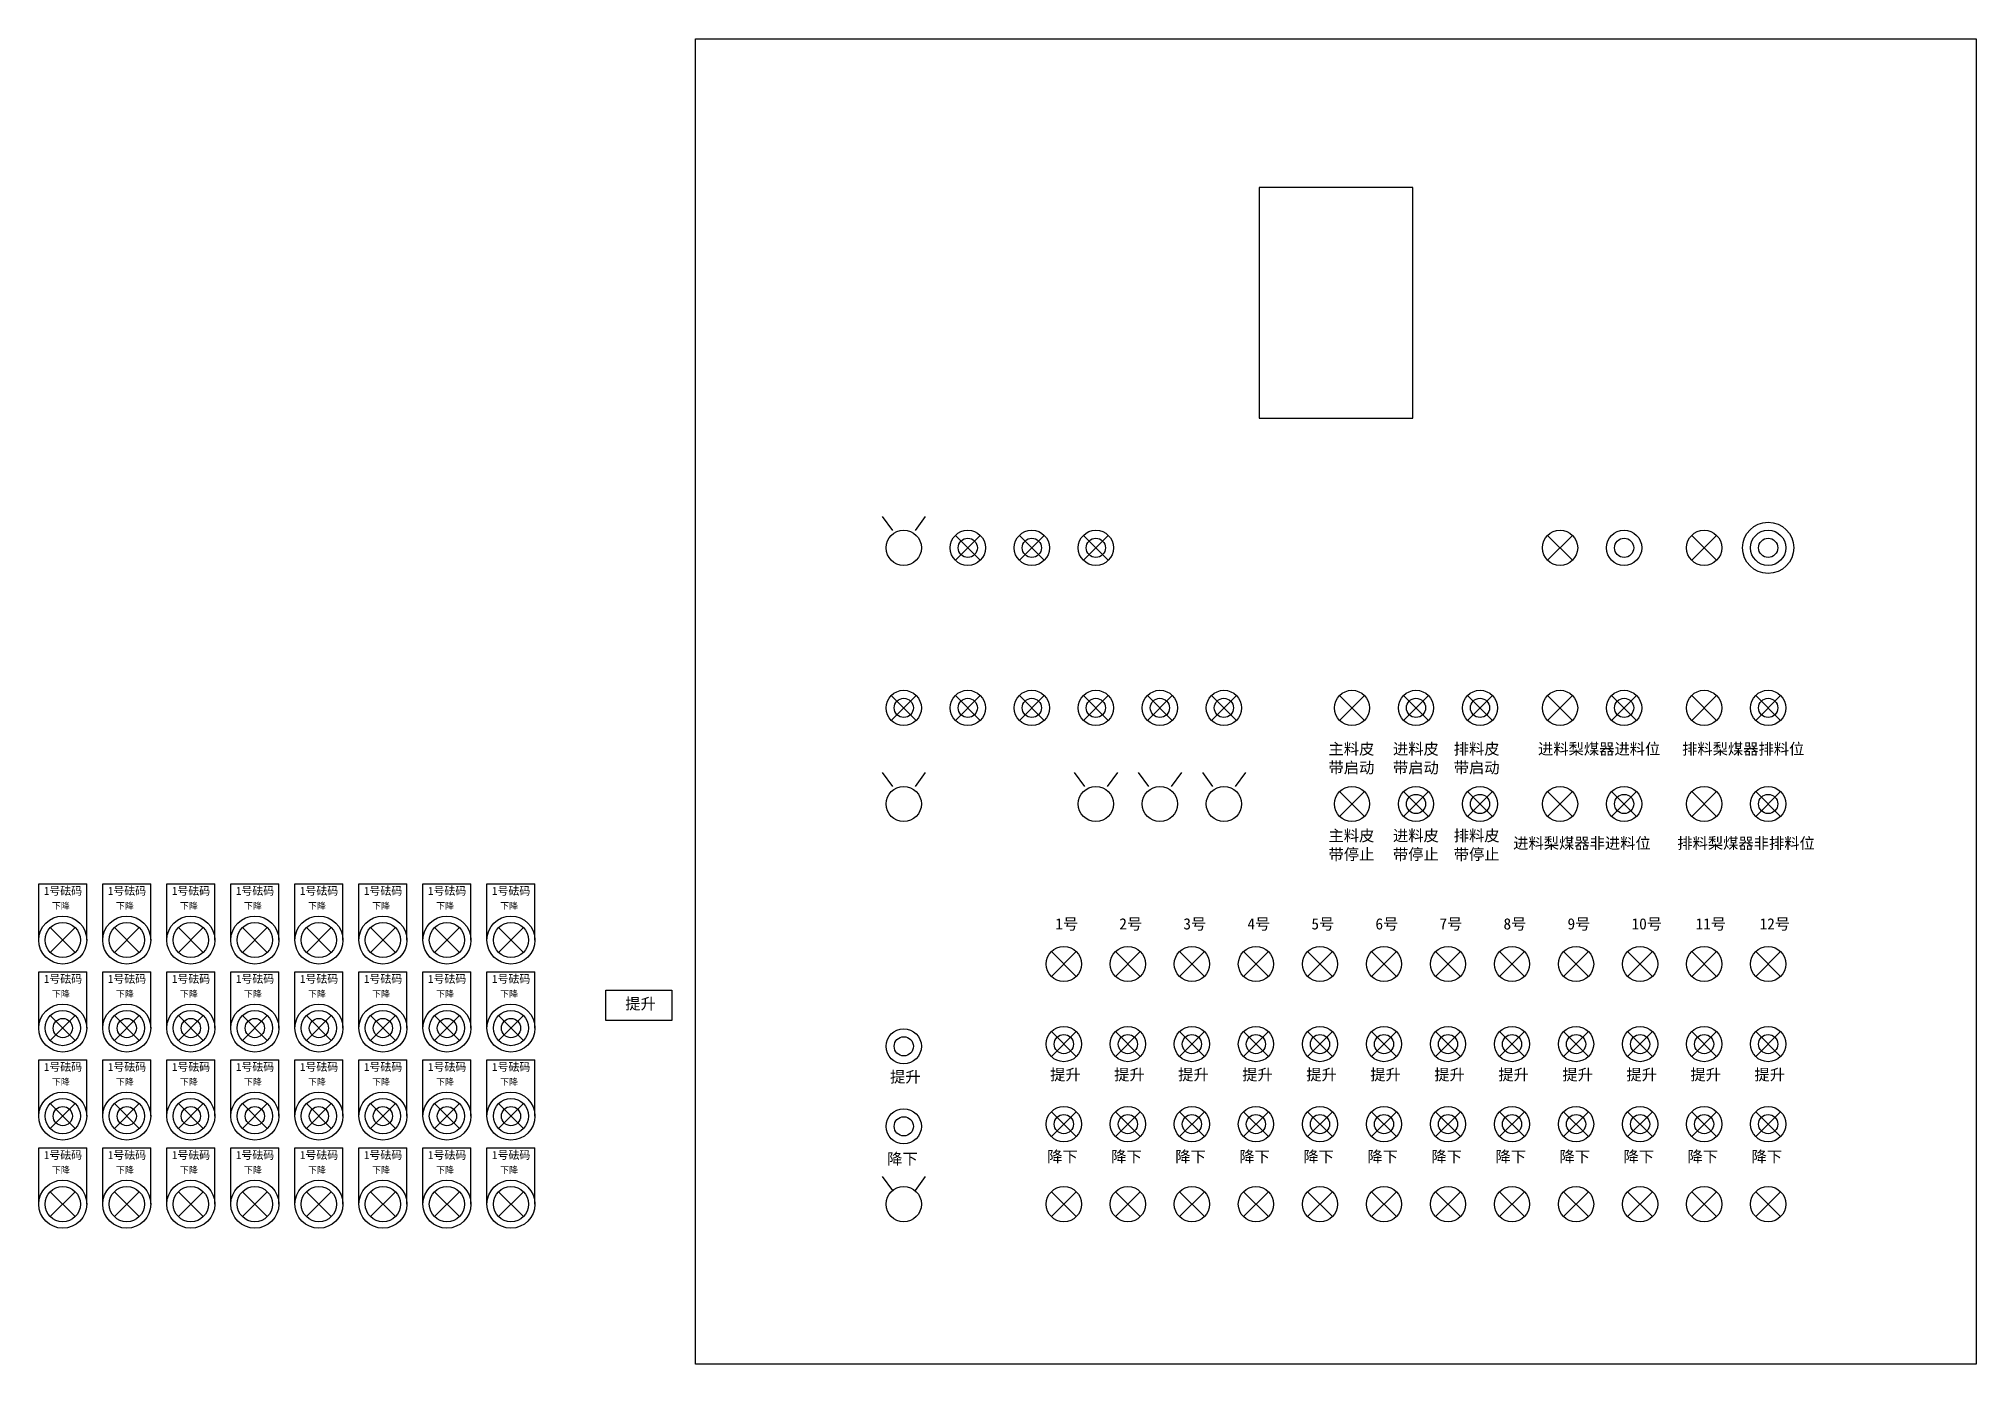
# Model space of a CAD drawing. Extents: x -1423 to 2287, y -3960 to 7.
# Drawn here: x 1077 to 2287, y -2154 to -1326 of the extents above; entities that cross this region are included whole.
import ezdxf

# ---------------------------------------------------------------- set-up
doc = ezdxf.new("R2010")
doc.units = 0
doc.header["$MEASUREMENT"] = 0
doc.layers.get('0').update_dxf_attribs({"linetype": 'CONTINUOUS'})

msp = doc.modelspace()

# ---------------------------------------------------------------- linework, layer by layer
for p, q in [((1486.9904, -1326.22214), (2286.9904, -1326.22214)), ((1486.9904, -2154.22214), (1486.9904, -1326.22214)), ((2286.9904, -1326.22214), (2286.9904, -2154.22214)), ((1838.9904, -1419.22214), (1838.9904, -1563.22214)), ((1934.9904, -1419.22214), (1838.9904, -1419.22214)), ((1934.9904, -1491.22214), (1934.9904, -1419.22214)), ((1934.9904, -1515.22214), (1934.9904, -1468.33578)), ((1934.9904, -1563.22214), (1934.9904, -1515.22214)), ((1838.9904, -1563.22214), (1934.9904, -1563.22214)), ((1603.51682, -1624.61093), (1609.86988, -1633.33831)), ((1630.46398, -1624.61093), (1624.11092, -1633.33831)), ((1664.76857, -1636.44397), (1649.21222, -1652.00032)), ((1649.21222, -1636.44397), (1664.76857, -1652.00032)), ((1704.76857, -1636.44397), (1689.21222, -1652.00032)), ((1689.21222, -1636.44397), (1704.76857, -1652.00032)), ((1729.21222, -1636.44397), (1744.76857, -1652.00032)), ((1744.76857, -1636.44397), (1729.21222, -1652.00032)), ((2034.76857, -1636.44397), (2019.21222, -1652.00032)), ((2019.21222, -1636.44397), (2034.76857, -1652.00032)), ((2109.21222, -1636.44397), (2124.76857, -1652.00032)), ((2124.76857, -1636.44397), (2109.21222, -1652.00032)), ((1609.21222, -1736.44397), (1624.76857, -1752.00032)), ((1624.76857, -1736.44397), (1609.21222, -1752.00032)), ((1664.76857, -1736.44397), (1649.21222, -1752.00032)), ((1649.21222, -1736.44397), (1664.76857, -1752.00032)), ((1704.76857, -1736.44397), (1689.21222, -1752.00032)), ((1689.21222, -1736.44397), (1704.76857, -1752.00032)), ((1744.76857, -1736.44397), (1729.21222, -1752.00032)), ((1729.21222, -1736.44397), (1744.76857, -1752.00032)), ((1769.21222, -1736.44397), (1784.76857, -1752.00032)), ((1784.76857, -1736.44397), (1769.21222, -1752.00032)), ((1809.21222, -1736.44397), (1824.76857, -1752.00032)), ((1824.76857, -1736.44397), (1809.21222, -1752.00032)), ((1904.76857, -1736.44397), (1889.21222, -1752.00032)), ((1889.21222, -1736.44397), (1904.76857, -1752.00032)), ((1929.21222, -1736.44397), (1944.76857, -1752.00032)), ((1944.76857, -1736.44397), (1929.21222, -1752.00032)), ((1984.76857, -1736.44397), (1969.21222, -1752.00032)), ((1969.21222, -1736.44397), (1984.76857, -1752.00032)), ((2019.21222, -1736.44397), (2034.76857, -1752.00032)), ((2034.76857, -1736.44397), (2019.21222, -1752.00032)), ((2074.76857, -1736.44397), (2059.21222, -1752.00032)), ((2059.21222, -1736.44397), (2074.76857, -1752.00032)), ((2109.21222, -1736.44397), (2124.76857, -1752.00032)), ((2124.76857, -1736.44397), (2109.21222, -1752.00032)), ((2164.76857, -1736.44397), (2149.21222, -1752.00032)), ((2149.21222, -1736.44397), (2164.76857, -1752.00032)), ((1603.51682, -1784.61093), (1609.86988, -1793.33831)), ((1630.46398, -1784.61093), (1624.11092, -1793.33831)), ((1723.51682, -1784.61093), (1729.86988, -1793.33831)), ((1750.46398, -1784.61093), (1744.11092, -1793.33831)), ((1763.51682, -1784.61093), (1769.86988, -1793.33831)), ((1790.46398, -1784.61093), (1784.11092, -1793.33831)), ((1803.51682, -1784.61093), (1809.86988, -1793.33831)), ((1830.46398, -1784.61093), (1824.11092, -1793.33831)), ((1889.21222, -1796.44397), (1904.76857, -1812.00032)), ((1904.76857, -1796.44397), (1889.21222, -1812.00032)), ((1944.76857, -1796.44397), (1929.21222, -1812.00032)), ((1929.21222, -1796.44397), (1944.76857, -1812.00032)), ((1969.21222, -1796.44397), (1984.76857, -1812.00032)), ((1984.76857, -1796.44397), (1969.21222, -1812.00032)), ((2034.76857, -1796.44397), (2019.21222, -1812.00032)), ((2019.21222, -1796.44397), (2034.76857, -1812.00032)), ((2059.21222, -1796.44397), (2074.76857, -1812.00032)), ((2074.76857, -1796.44397), (2059.21222, -1812.00032)), ((2124.76857, -1796.44397), (2109.21222, -1812.00032)), ((2109.21222, -1796.44397), (2124.76857, -1812.00032)), ((2149.21222, -1796.44397), (2164.76857, -1812.00032)), ((2164.76857, -1796.44397), (2149.21222, -1812.00032)), ((1076.60625, -1889.22214), (1076.60625, -1854.10008)), ((1076.60625, -1854.10008), (1106.60625, -1854.10008)), ((1106.60625, -1889.22214), (1106.60625, -1854.10008)), ((1116.60625, -1854.10008), (1146.60625, -1854.10008)), ((1116.60625, -1889.22214), (1116.60625, -1854.10008)), ((1146.60625, -1889.22214), (1146.60625, -1854.10008)), ((1156.60625, -1889.22214), (1156.60625, -1854.10008)), ((1156.60625, -1854.10008), (1186.60625, -1854.10008)), ((1186.60625, -1889.22214), (1186.60625, -1854.10008)), ((1196.60625, -1889.22214), (1196.60625, -1854.10008)), ((1196.60625, -1854.10008), (1226.60625, -1854.10008)), ((1226.60625, -1889.22214), (1226.60625, -1854.10008)), ((1236.60625, -1854.10008), (1266.60625, -1854.10008)), ((1236.60625, -1889.22214), (1236.60625, -1854.10008)), ((1266.60625, -1889.22214), (1266.60625, -1854.10008)), ((1276.60625, -1889.22214), (1276.60625, -1854.10008)), ((1276.60625, -1854.10008), (1306.60625, -1854.10008)), ((1306.60625, -1889.22214), (1306.60625, -1854.10008)), ((1316.60625, -1889.22214), (1316.60625, -1854.10008)), ((1316.60625, -1854.10008), (1346.60625, -1854.10008)), ((1346.60625, -1889.22214), (1346.60625, -1854.10008)), ((1356.60625, -1854.10008), (1386.60625, -1854.10008)), ((1356.60625, -1889.22214), (1356.60625, -1854.10008)), ((1386.60625, -1889.22214), (1386.60625, -1854.10008)), ((1083.82808, -1881.44397), (1099.38443, -1897.00032)), ((1099.38443, -1881.44397), (1083.82808, -1897.00032)), ((1139.38443, -1881.44397), (1123.82808, -1897.00032)), ((1123.82808, -1881.44397), (1139.38443, -1897.00032)), ((1179.38443, -1881.44397), (1163.82808, -1897.00032)), ((1163.82808, -1881.44397), (1179.38443, -1897.00032)), ((1203.82808, -1881.44397), (1219.38443, -1897.00032)), ((1219.38443, -1881.44397), (1203.82808, -1897.00032)), ((1243.82808, -1881.44397), (1259.38443, -1897.00032)), ((1259.38443, -1881.44397), (1243.82808, -1897.00032)), ((1283.82808, -1881.44397), (1299.38443, -1897.00032)), ((1299.38443, -1881.44397), (1283.82808, -1897.00032)), ((1323.82808, -1881.44397), (1339.38443, -1897.00032)), ((1339.38443, -1881.44397), (1323.82808, -1897.00032)), ((1379.38443, -1881.44397), (1363.82808, -1897.00032)), ((1363.82808, -1881.44397), (1379.38443, -1897.00032)), ((1724.76857, -1896.44397), (1709.21222, -1912.00032)), ((1709.21222, -1896.44397), (1724.76857, -1912.00032)), ((1749.21222, -1896.44397), (1764.76857, -1912.00032)), ((1764.76857, -1896.44397), (1749.21222, -1912.00032)), ((1789.21222, -1896.44397), (1804.76857, -1912.00032)), ((1804.76857, -1896.44397), (1789.21222, -1912.00032)), ((1844.76857, -1896.44397), (1829.21222, -1912.00032)), ((1829.21222, -1896.44397), (1844.76857, -1912.00032)), ((1884.76857, -1896.44397), (1869.21222, -1912.00032)), ((1869.21222, -1896.44397), (1884.76857, -1912.00032)), ((1909.21222, -1896.44397), (1924.76857, -1912.00032)), ((1924.76857, -1896.44397), (1909.21222, -1912.00032)), ((1964.76857, -1896.44397), (1949.21222, -1912.00032)), ((1949.21222, -1896.44397), (1964.76857, -1912.00032)), ((2004.76857, -1896.44397), (1989.21222, -1912.00032)), ((1989.21222, -1896.44397), (2004.76857, -1912.00032)), ((2029.21222, -1896.44397), (2044.76857, -1912.00032)), ((2044.76857, -1896.44397), (2029.21222, -1912.00032)), ((2069.21222, -1896.44397), (2084.76857, -1912.00032)), ((2084.76857, -1896.44397), (2069.21222, -1912.00032)), ((2124.76857, -1896.44397), (2109.21222, -1912.00032)), ((2109.21222, -1896.44397), (2124.76857, -1912.00032)), ((2164.76857, -1896.44397), (2149.21222, -1912.00032)), ((2149.21222, -1896.44397), (2164.76857, -1912.00032)), ((1076.60625, -1909.10008), (1106.60625, -1909.10008)), ((1076.60625, -1944.22214), (1076.60625, -1909.10008)), ((1106.60625, -1944.22214), (1106.60625, -1909.10008)), ((1116.60625, -1909.10008), (1146.60625, -1909.10008)), ((1116.60625, -1944.22214), (1116.60625, -1909.10008)), ((1146.60625, -1944.22214), (1146.60625, -1909.10008)), ((1156.60625, -1909.10008), (1186.60625, -1909.10008)), ((1156.60625, -1944.22214), (1156.60625, -1909.10008)), ((1186.60625, -1944.22214), (1186.60625, -1909.10008)), ((1196.60625, -1944.22214), (1196.60625, -1909.10008)), ((1196.60625, -1909.10008), (1226.60625, -1909.10008)), ((1226.60625, -1944.22214), (1226.60625, -1909.10008)), ((1236.60625, -1909.10008), (1266.60625, -1909.10008)), ((1236.60625, -1944.22214), (1236.60625, -1909.10008)), ((1266.60625, -1944.22214), (1266.60625, -1909.10008)), ((1276.60625, -1909.10008), (1306.60625, -1909.10008)), ((1276.60625, -1944.22214), (1276.60625, -1909.10008)), ((1306.60625, -1944.22214), (1306.60625, -1909.10008)), ((1316.60625, -1909.10008), (1346.60625, -1909.10008)), ((1316.60625, -1944.22214), (1316.60625, -1909.10008)), ((1346.60625, -1944.22214), (1346.60625, -1909.10008)), ((1356.60625, -1909.10008), (1386.60625, -1909.10008)), ((1356.60625, -1944.22214), (1356.60625, -1909.10008)), ((1386.60625, -1944.22214), (1386.60625, -1909.10008)), ((1099.38443, -1936.44397), (1083.82808, -1952.00032)), ((1083.82808, -1936.44397), (1099.38443, -1952.00032)), ((1123.82808, -1936.44397), (1139.38443, -1952.00032)), ((1139.38443, -1936.44397), (1123.82808, -1952.00032)), ((1163.82808, -1936.44397), (1179.38443, -1952.00032)), ((1179.38443, -1936.44397), (1163.82808, -1952.00032)), ((1219.38443, -1936.44397), (1203.82808, -1952.00032)), ((1203.82808, -1936.44397), (1219.38443, -1952.00032)), ((1243.82808, -1936.44397), (1259.38443, -1952.00032)), ((1259.38443, -1936.44397), (1243.82808, -1952.00032)), ((1299.38443, -1936.44397), (1283.82808, -1952.00032)), ((1283.82808, -1936.44397), (1299.38443, -1952.00032)), ((1339.38443, -1936.44397), (1323.82808, -1952.00032)), ((1323.82808, -1936.44397), (1339.38443, -1952.00032)), ((1363.82808, -1936.44397), (1379.38443, -1952.00032)), ((1379.38443, -1936.44397), (1363.82808, -1952.00032)), ((1724.76857, -1946.44397), (1709.21222, -1962.00032)), ((1709.21222, -1946.44397), (1724.76857, -1962.00032)), ((1749.21222, -1946.44397), (1764.76857, -1962.00032)), ((1764.76857, -1946.44397), (1749.21222, -1962.00032)), ((1789.21222, -1946.44397), (1804.76857, -1962.00032)), ((1804.76857, -1946.44397), (1789.21222, -1962.00032)), ((1844.76857, -1946.44397), (1829.21222, -1962.00032)), ((1829.21222, -1946.44397), (1844.76857, -1962.00032)), ((1884.76857, -1946.44397), (1869.21222, -1962.00032)), ((1869.21222, -1946.44397), (1884.76857, -1962.00032)), ((1909.21222, -1946.44397), (1924.76857, -1962.00032)), ((1924.76857, -1946.44397), (1909.21222, -1962.00032)), ((1964.76857, -1946.44397), (1949.21222, -1962.00032)), ((1949.21222, -1946.44397), (1964.76857, -1962.00032)), ((2004.76857, -1946.44397), (1989.21222, -1962.00032)), ((1989.21222, -1946.44397), (2004.76857, -1962.00032)), ((2029.21222, -1946.44397), (2044.76857, -1962.00032)), ((2044.76857, -1946.44397), (2029.21222, -1962.00032)), ((2084.76857, -1946.44397), (2069.21222, -1962.00032)), ((2069.21222, -1946.44397), (2084.76857, -1962.00032)), ((2109.21222, -1946.44397), (2124.76857, -1962.00032)), ((2124.76857, -1946.44397), (2109.21222, -1962.00032)), ((2164.76857, -1946.44397), (2149.21222, -1962.00032)), ((2149.21222, -1946.44397), (2164.76857, -1962.00032)), ((1076.60625, -1964.10008), (1106.60625, -1964.10008)), ((1076.60625, -1999.22214), (1076.60625, -1964.10008)), ((1106.60625, -1999.22214), (1106.60625, -1964.10008)), ((1116.60625, -1964.10008), (1146.60625, -1964.10008)), ((1116.60625, -1999.22214), (1116.60625, -1964.10008)), ((1146.60625, -1999.22214), (1146.60625, -1964.10008)), ((1156.60625, -1964.10008), (1186.60625, -1964.10008)), ((1156.60625, -1999.22214), (1156.60625, -1964.10008)), ((1186.60625, -1999.22214), (1186.60625, -1964.10008)), ((1196.60625, -1964.10008), (1226.60625, -1964.10008)), ((1196.60625, -1999.22214), (1196.60625, -1964.10008)), ((1226.60625, -1999.22214), (1226.60625, -1964.10008)), ((1236.60625, -1999.22214), (1236.60625, -1964.10008)), ((1236.60625, -1964.10008), (1266.60625, -1964.10008)), ((1266.60625, -1999.22214), (1266.60625, -1964.10008)), ((1276.60625, -1964.10008), (1306.60625, -1964.10008)), ((1276.60625, -1999.22214), (1276.60625, -1964.10008)), ((1306.60625, -1999.22214), (1306.60625, -1964.10008)), ((1316.60625, -1964.10008), (1346.60625, -1964.10008)), ((1316.60625, -1999.22214), (1316.60625, -1964.10008)), ((1346.60625, -1999.22214), (1346.60625, -1964.10008)), ((1356.60625, -1964.10008), (1386.60625, -1964.10008)), ((1356.60625, -1999.22214), (1356.60625, -1964.10008)), ((1386.60625, -1999.22214), (1386.60625, -1964.10008)), ((1099.38443, -1991.44397), (1083.82808, -2007.00032)), ((1083.82808, -1991.44397), (1099.38443, -2007.00032)), ((1123.82808, -1991.44397), (1139.38443, -2007.00032)), ((1139.38443, -1991.44397), (1123.82808, -2007.00032)), ((1163.82808, -1991.44397), (1179.38443, -2007.00032)), ((1179.38443, -1991.44397), (1163.82808, -2007.00032)), ((1219.38443, -1991.44397), (1203.82808, -2007.00032)), ((1203.82808, -1991.44397), (1219.38443, -2007.00032)), ((1259.38443, -1991.44397), (1243.82808, -2007.00032)), ((1243.82808, -1991.44397), (1259.38443, -2007.00032)), ((1299.38443, -1991.44397), (1283.82808, -2007.00032)), ((1283.82808, -1991.44397), (1299.38443, -2007.00032)), ((1339.38443, -1991.44397), (1323.82808, -2007.00032)), ((1323.82808, -1991.44397), (1339.38443, -2007.00032)), ((1363.82808, -1991.44397), (1379.38443, -2007.00032)), ((1379.38443, -1991.44397), (1363.82808, -2007.00032)), ((1709.21222, -1996.44397), (1724.76857, -2012.00032)), ((1724.76857, -1996.44397), (1709.21222, -2012.00032)), ((1764.76857, -1996.44397), (1749.21222, -2012.00032)), ((1749.21222, -1996.44397), (1764.76857, -2012.00032)), ((1804.76857, -1996.44397), (1789.21222, -2012.00032)), ((1789.21222, -1996.44397), (1804.76857, -2012.00032)), ((1829.21222, -1996.44397), (1844.76857, -2012.00032)), ((1844.76857, -1996.44397), (1829.21222, -2012.00032)), ((1869.21222, -1996.44397), (1884.76857, -2012.00032)), ((1884.76857, -1996.44397), (1869.21222, -2012.00032)), ((1924.76857, -1996.44397), (1909.21222, -2012.00032)), ((1909.21222, -1996.44397), (1924.76857, -2012.00032)), ((1949.21222, -1996.44397), (1964.76857, -2012.00032)), ((1964.76857, -1996.44397), (1949.21222, -2012.00032)), ((1989.21222, -1996.44397), (2004.76857, -2012.00032)), ((2004.76857, -1996.44397), (1989.21222, -2012.00032)), ((2044.76857, -1996.44397), (2029.21222, -2012.00032)), ((2029.21222, -1996.44397), (2044.76857, -2012.00032)), ((2069.21222, -1996.44397), (2084.76857, -2012.00032)), ((2084.76857, -1996.44397), (2069.21222, -2012.00032)), ((2124.76857, -1996.44397), (2109.21222, -2012.00032)), ((2109.21222, -1996.44397), (2124.76857, -2012.00032)), ((2149.21222, -1996.44397), (2164.76857, -2012.00032)), ((2164.76857, -1996.44397), (2149.21222, -2012.00032)), ((1076.60625, -2054.22214), (1076.60625, -2019.10008)), ((1076.60625, -2019.10008), (1106.60625, -2019.10008)), ((1106.60625, -2054.22214), (1106.60625, -2019.10008)), ((1116.60625, -2019.10008), (1146.60625, -2019.10008)), ((1116.60625, -2054.22214), (1116.60625, -2019.10008)), ((1146.60625, -2054.22214), (1146.60625, -2019.10008)), ((1156.60625, -2054.22214), (1156.60625, -2019.10008)), ((1156.60625, -2019.10008), (1186.60625, -2019.10008)), ((1186.60625, -2054.22214), (1186.60625, -2019.10008)), ((1196.60625, -2054.22214), (1196.60625, -2019.10008)), ((1196.60625, -2019.10008), (1226.60625, -2019.10008)), ((1226.60625, -2054.22214), (1226.60625, -2019.10008)), ((1236.60625, -2019.10008), (1266.60625, -2019.10008)), ((1236.60625, -2054.22214), (1236.60625, -2019.10008)), ((1266.60625, -2054.22214), (1266.60625, -2019.10008)), ((1276.60625, -2054.22214), (1276.60625, -2019.10008)), ((1276.60625, -2019.10008), (1306.60625, -2019.10008)), ((1306.60625, -2054.22214), (1306.60625, -2019.10008)), ((1316.60625, -2054.22214), (1316.60625, -2019.10008)), ((1316.60625, -2019.10008), (1346.60625, -2019.10008)), ((1346.60625, -2054.22214), (1346.60625, -2019.10008)), ((1356.60625, -2019.10008), (1386.60625, -2019.10008)), ((1356.60625, -2054.22214), (1356.60625, -2019.10008)), ((1386.60625, -2054.22214), (1386.60625, -2019.10008)), ((1603.51682, -2036.90506), (1609.86988, -2045.63243)), ((1630.46398, -2036.90506), (1624.11092, -2045.63243)), ((1099.38443, -2046.44397), (1083.82808, -2062.00032)), ((1083.82808, -2046.44397), (1099.38443, -2062.00032)), ((1123.82808, -2046.44397), (1139.38443, -2062.00032)), ((1139.38443, -2046.44397), (1123.82808, -2062.00032)), ((1163.82808, -2046.44397), (1179.38443, -2062.00032)), ((1179.38443, -2046.44397), (1163.82808, -2062.00032)), ((1219.38443, -2046.44397), (1203.82808, -2062.00032)), ((1203.82808, -2046.44397), (1219.38443, -2062.00032)), ((1243.82808, -2046.44397), (1259.38443, -2062.00032)), ((1259.38443, -2046.44397), (1243.82808, -2062.00032)), ((1299.38443, -2046.44397), (1283.82808, -2062.00032)), ((1283.82808, -2046.44397), (1299.38443, -2062.00032)), ((1339.38443, -2046.44397), (1323.82808, -2062.00032)), ((1323.82808, -2046.44397), (1339.38443, -2062.00032)), ((1363.82808, -2046.44397), (1379.38443, -2062.00032)), ((1379.38443, -2046.44397), (1363.82808, -2062.00032)), ((1724.76857, -2046.44397), (1709.21222, -2062.00032)), ((1709.21222, -2046.44397), (1724.76857, -2062.00032)), ((1749.21222, -2046.44397), (1764.76857, -2062.00032)), ((1764.76857, -2046.44397), (1749.21222, -2062.00032)), ((1789.21222, -2046.44397), (1804.76857, -2062.00032)), ((1804.76857, -2046.44397), (1789.21222, -2062.00032)), ((1844.76857, -2046.44397), (1829.21222, -2062.00032)), ((1829.21222, -2046.44397), (1844.76857, -2062.00032)), ((1884.76857, -2046.44397), (1869.21222, -2062.00032)), ((1869.21222, -2046.44397), (1884.76857, -2062.00032)), ((1909.21222, -2046.44397), (1924.76857, -2062.00032)), ((1924.76857, -2046.44397), (1909.21222, -2062.00032)), ((1964.76857, -2046.44397), (1949.21222, -2062.00032)), ((1949.21222, -2046.44397), (1964.76857, -2062.00032)), ((2004.76857, -2046.44397), (1989.21222, -2062.00032)), ((1989.21222, -2046.44397), (2004.76857, -2062.00032)), ((2029.21222, -2046.44397), (2044.76857, -2062.00032)), ((2044.76857, -2046.44397), (2029.21222, -2062.00032)), ((2084.76857, -2046.44397), (2069.21222, -2062.00032)), ((2069.21222, -2046.44397), (2084.76857, -2062.00032)), ((2109.21222, -2046.44397), (2124.76857, -2062.00032)), ((2124.76857, -2046.44397), (2109.21222, -2062.00032)), ((2164.76857, -2046.44397), (2149.21222, -2062.00032)), ((2149.21222, -2046.44397), (2164.76857, -2062.00032)), ((2286.9904, -2154.22214), (1486.9904, -2154.22214))]:
    msp.add_line(p, q)
msp.add_lwpolyline([(1430.80933, -1920.44499), (1472.08172, -1920.44499), (1472.08172, -1939.47648), (1430.80933, -1939.47648)], close=True)
for centre, radius in [((1616.9904, -1644.22214), 11), ((1656.9904, -1644.22214), 11), ((1696.9904, -1644.22214), 11), ((1736.9904, -1644.22214), 11), ((2026.9904, -1644.22214), 11), ((2066.9904, -1644.22214), 11), ((2116.9904, -1644.22214), 11), ((2156.9904, -1644.22214), 16), ((2156.9904, -1644.22214), 11), ((1656.9904, -1644.22214), 6), ((1696.9904, -1644.22214), 6), ((1736.9904, -1644.22214), 6), ((2066.9904, -1644.22214), 6), ((2156.9904, -1644.22214), 6), ((1616.9904, -1744.22214), 11), ((1616.9904, -1744.22214), 6), ((1656.9904, -1744.22214), 11), ((1656.9904, -1744.22214), 6), ((1696.9904, -1744.22214), 11), ((1696.9904, -1744.22214), 6), ((1736.9904, -1744.22214), 11), ((1736.9904, -1744.22214), 6), ((1776.9904, -1744.22214), 11), ((1776.9904, -1744.22214), 6), ((1816.9904, -1744.22214), 11), ((1816.9904, -1744.22214), 6), ((1896.9904, -1744.22214), 11), ((1936.9904, -1744.22214), 11), ((1936.9904, -1744.22214), 6), ((1976.9904, -1744.22214), 11), ((1976.9904, -1744.22214), 6), ((2026.9904, -1744.22214), 11), ((2066.9904, -1744.22214), 11), ((2066.9904, -1744.22214), 6), ((2116.9904, -1744.22214), 11), ((2156.9904, -1744.22214), 11), ((2156.9904, -1744.22214), 6), ((1616.9904, -1804.22214), 11), ((1736.9904, -1804.22214), 11), ((1776.9904, -1804.22214), 11), ((1816.9904, -1804.22214), 11), ((1896.9904, -1804.22214), 11), ((1936.9904, -1804.22214), 11), ((1936.9904, -1804.22214), 6), ((1976.9904, -1804.22214), 11), ((1976.9904, -1804.22214), 6), ((2026.9904, -1804.22214), 11), ((2066.9904, -1804.22214), 11), ((2066.9904, -1804.22214), 6), ((2116.9904, -1804.22214), 11), ((2156.9904, -1804.22214), 11), ((2156.9904, -1804.22214), 6), ((1091.60625, -1889.22214), 15), ((1131.60625, -1889.22214), 15), ((1171.60625, -1889.22214), 15), ((1211.60625, -1889.22214), 15), ((1251.60625, -1889.22214), 15), ((1291.60625, -1889.22214), 15), ((1331.60625, -1889.22214), 15), ((1371.60625, -1889.22214), 15), ((1091.60625, -1889.22214), 11), ((1131.60625, -1889.22214), 11), ((1171.60625, -1889.22214), 11), ((1211.60625, -1889.22214), 11), ((1251.60625, -1889.22214), 11), ((1291.60625, -1889.22214), 11), ((1331.60625, -1889.22214), 11), ((1371.60625, -1889.22214), 11), ((1716.9904, -1904.22214), 11), ((1756.9904, -1904.22214), 11), ((1796.9904, -1904.22214), 11), ((1836.9904, -1904.22214), 11), ((1876.9904, -1904.22214), 11), ((1916.9904, -1904.22214), 11), ((1956.9904, -1904.22214), 11), ((1996.9904, -1904.22214), 11), ((2036.9904, -1904.22214), 11), ((2076.9904, -1904.22214), 11), ((2116.9904, -1904.22214), 11), ((2156.9904, -1904.22214), 11), ((1091.60625, -1944.22214), 15), ((1091.60625, -1944.22214), 11), ((1131.60625, -1944.22214), 15), ((1131.60625, -1944.22214), 11), ((1171.60625, -1944.22214), 15), ((1171.60625, -1944.22214), 11), ((1211.60625, -1944.22214), 15), ((1211.60625, -1944.22214), 11), ((1251.60625, -1944.22214), 15), ((1251.60625, -1944.22214), 11), ((1291.60625, -1944.22214), 15), ((1291.60625, -1944.22214), 11), ((1331.60625, -1944.22214), 15), ((1331.60625, -1944.22214), 11), ((1371.60625, -1944.22214), 15), ((1371.60625, -1944.22214), 11), ((1091.60625, -1944.22214), 6), ((1131.60625, -1944.22214), 6), ((1171.60625, -1944.22214), 6), ((1211.60625, -1944.22214), 6), ((1251.60625, -1944.22214), 6), ((1291.60625, -1944.22214), 6), ((1331.60625, -1944.22214), 6), ((1371.60625, -1944.22214), 6), ((1616.9904, -1955.61901), 11), ((1716.9904, -1954.22214), 11), ((1716.9904, -1954.22214), 6), ((1756.9904, -1954.22214), 11), ((1756.9904, -1954.22214), 6), ((1796.9904, -1954.22214), 11), ((1796.9904, -1954.22214), 6), ((1836.9904, -1954.22214), 11), ((1836.9904, -1954.22214), 6), ((1876.9904, -1954.22214), 11), ((1876.9904, -1954.22214), 6), ((1916.9904, -1954.22214), 11), ((1916.9904, -1954.22214), 6), ((1956.9904, -1954.22214), 11), ((1956.9904, -1954.22214), 6), ((1996.9904, -1954.22214), 11), ((1996.9904, -1954.22214), 6), ((2036.9904, -1954.22214), 11), ((2036.9904, -1954.22214), 6), ((2076.9904, -1954.22214), 11), ((2076.9904, -1954.22214), 6), ((2116.9904, -1954.22214), 11), ((2116.9904, -1954.22214), 6), ((2156.9904, -1954.22214), 11), ((2156.9904, -1954.22214), 6), ((1616.9904, -1955.61901), 6), ((1091.60625, -1999.22214), 15), ((1131.60625, -1999.22214), 15), ((1171.60625, -1999.22214), 15), ((1211.60625, -1999.22214), 15), ((1251.60625, -1999.22214), 15), ((1291.60625, -1999.22214), 15), ((1331.60625, -1999.22214), 15), ((1371.60625, -1999.22214), 15), ((1091.60625, -1999.22214), 11), ((1091.60625, -1999.22214), 6), ((1131.60625, -1999.22214), 11), ((1131.60625, -1999.22214), 6), ((1171.60625, -1999.22214), 11), ((1171.60625, -1999.22214), 6), ((1211.60625, -1999.22214), 11), ((1211.60625, -1999.22214), 6), ((1251.60625, -1999.22214), 11), ((1251.60625, -1999.22214), 6), ((1291.60625, -1999.22214), 11), ((1291.60625, -1999.22214), 6), ((1331.60625, -1999.22214), 11), ((1331.60625, -1999.22214), 6), ((1371.60625, -1999.22214), 11), ((1371.60625, -1999.22214), 6), ((1616.9904, -2005.61901), 11), ((1716.9904, -2004.22214), 11), ((1756.9904, -2004.22214), 11), ((1796.9904, -2004.22214), 11), ((1836.9904, -2004.22214), 11), ((1876.9904, -2004.22214), 11), ((1916.9904, -2004.22214), 11), ((1956.9904, -2004.22214), 11), ((1996.9904, -2004.22214), 11), ((2036.9904, -2004.22214), 11), ((2076.9904, -2004.22214), 11), ((2116.9904, -2004.22214), 11), ((2156.9904, -2004.22214), 11), ((1616.9904, -2005.61901), 6), ((1716.9904, -2004.22214), 6), ((1756.9904, -2004.22214), 6), ((1796.9904, -2004.22214), 6), ((1836.9904, -2004.22214), 6), ((1876.9904, -2004.22214), 6), ((1916.9904, -2004.22214), 6), ((1956.9904, -2004.22214), 6), ((1996.9904, -2004.22214), 6), ((2036.9904, -2004.22214), 6), ((2076.9904, -2004.22214), 6), ((2116.9904, -2004.22214), 6), ((2156.9904, -2004.22214), 6), ((1091.60625, -2054.22214), 15), ((1091.60625, -2054.22214), 11), ((1131.60625, -2054.22214), 15), ((1131.60625, -2054.22214), 11), ((1171.60625, -2054.22214), 15), ((1171.60625, -2054.22214), 11), ((1211.60625, -2054.22214), 15), ((1211.60625, -2054.22214), 11), ((1251.60625, -2054.22214), 15), ((1251.60625, -2054.22214), 11), ((1291.60625, -2054.22214), 15), ((1291.60625, -2054.22214), 11), ((1331.60625, -2054.22214), 15), ((1331.60625, -2054.22214), 11), ((1371.60625, -2054.22214), 15), ((1371.60625, -2054.22214), 11), ((1616.9904, -2054.22214), 11), ((1716.9904, -2054.22214), 11), ((1756.9904, -2054.22214), 11), ((1796.9904, -2054.22214), 11), ((1836.9904, -2054.22214), 11), ((1876.9904, -2054.22214), 11), ((1916.9904, -2054.22214), 11), ((1956.9904, -2054.22214), 11), ((1996.9904, -2054.22214), 11), ((2036.9904, -2054.22214), 11), ((2076.9904, -2054.22214), 11), ((2116.9904, -2054.22214), 11), ((2156.9904, -2054.22214), 11)]:
    msp.add_circle(centre, radius)

# ---------------------------------------------------------------- texts
at = {"attachment_point": 1}
for s, insert, char_height, width in [('\\f宋体|b0|i0|c134|p2;主料皮带启动', (1882.33523, -1766.37356), 7, 34.8485), ('\\f宋体|b0|i0|c134|p2;进料皮带启动', (1922.60726, -1766.37356), 7, 34.8485), ('\\f宋体|b0|i0|c134|p2;排料皮带启动', (1960.5559, -1766.37356), 7, 34.8484653), ('\\f宋体|b0|i0|c134|p2;进料梨煤器进料位', (2013.21933, -1766.37356), 7, 79.3649), ('\\f宋体|b0|i0|c134|p2;排料梨煤器排料位', (2103.21933, -1766.37356), 7, 79.3649), ('\\f宋体|b0|i0|c134|p2;主料皮带停止', (1882.33523, -1820.5367), 7, 34.8485), ('\\f宋体|b0|i0|c134|p2;进料皮带停止', (1922.60726, -1820.5367), 7, 34.8485), ('\\f宋体|b0|i0|c134|p2;排料皮带停止', (1960.5559, -1820.5367), 7, 34.8485), ('\\f宋体|b0|i0|c134|p2;进料梨煤器非进料位', (1997.72776, -1825.24838), 7, 91.8601126), ('\\f宋体|b0|i0|c134|p2;排料梨煤器非排料位', (2100.22298, -1825.24838), 7, 95.7671037), ('\\f宋体|b0|i0|c134|p2;1号砝码', (1079.80544, -1856.01467), 5, 44.8141), ('\\f宋体|b0|i0|c134|p2;1号砝码', (1119.80544, -1856.01467), 5, 44.8141), ('\\f宋体|b0|i0|c134|p2;1号砝码', (1159.80544, -1856.01467), 5, 44.8141), ('\\f宋体|b0|i0|c134|p2;1号砝码', (1199.80544, -1856.01467), 5, 44.8141), ('\\f宋体|b0|i0|c134|p2;1号砝码', (1239.80544, -1856.01467), 5, 44.8141), ('\\f宋体|b0|i0|c134|p2;1号砝码', (1279.80544, -1856.01467), 5, 44.8141), ('\\f宋体|b0|i0|c134|p2;1号砝码', (1319.80544, -1856.01467), 5, 44.8141), ('\\f宋体|b0|i0|c134|p2;1号砝码', (1359.80544, -1856.01467), 5, 44.8141), ('\\f宋体|b0|i0|c134|p2;下降', (1084.81976, -1865.86003), 4, 44.8141), ('\\f宋体|b0|i0|c134|p2;下降', (1124.81976, -1865.86003), 4, 44.8141), ('\\f宋体|b0|i0|c134|p2;下降', (1164.81976, -1865.86003), 4, 44.8141), ('\\f宋体|b0|i0|c134|p2;下降', (1204.81976, -1865.86003), 4, 44.8141), ('\\f宋体|b0|i0|c134|p2;下降', (1244.81976, -1865.86003), 4, 44.8141), ('\\f宋体|b0|i0|c134|p2;下降', (1284.81976, -1865.86003), 4, 44.8141), ('\\f宋体|b0|i0|c134|p2;下降', (1324.81976, -1865.86003), 4, 44.8141), ('\\f宋体|b0|i0|c134|p2;下降', (1364.81976, -1865.86003), 4, 44.8141), ('\\f宋体|b0|i0|c134|p2;1号', (1711.65537, -1875.62235), 7, 23.3279), ('\\f宋体|b0|i0|c134|p2;2号', (1751.65537, -1875.62235), 7, 23.3279), ('\\f宋体|b0|i0|c134|p2;3号', (1791.65537, -1875.62235), 7, 23.3279), ('\\f宋体|b0|i0|c134|p2;4号', (1831.65537, -1875.62235), 7, 23.3279), ('\\f宋体|b0|i0|c134|p2;5号', (1871.65537, -1875.62235), 7, 23.3279), ('\\f宋体|b0|i0|c134|p2;6号', (1911.65537, -1875.62235), 7, 23.3279), ('\\f宋体|b0|i0|c134|p2;7号', (1951.65537, -1875.62235), 7, 23.3279), ('\\f宋体|b0|i0|c134|p2;8号', (1991.65537, -1875.62235), 7, 23.3279), ('\\f宋体|b0|i0|c134|p2;9号', (2031.65537, -1875.62235), 7, 23.3279), ('\\f宋体|b0|i0|c134|p2;10号', (2071.65537, -1875.62235), 7, 23.3279), ('\\f宋体|b0|i0|c134|p2;11号', (2111.65537, -1875.62235), 7, 23.3279), ('\\f宋体|b0|i0|c134|p2;12号', (2151.65537, -1875.62235), 7, 23.3279), ('\\f宋体|b0|i0|c134|p2;1号砝码', (1079.80544, -1911.01467), 5, 44.8141), ('\\f宋体|b0|i0|c134|p2;1号砝码', (1119.80544, -1911.01467), 5, 44.8141), ('\\f宋体|b0|i0|c134|p2;1号砝码', (1159.80544, -1911.01467), 5, 44.8141), ('\\f宋体|b0|i0|c134|p2;1号砝码', (1199.80544, -1911.01467), 5, 44.8141), ('\\f宋体|b0|i0|c134|p2;1号砝码', (1239.80544, -1911.01467), 5, 44.8141), ('\\f宋体|b0|i0|c134|p2;1号砝码', (1279.80544, -1911.01467), 5, 44.8141), ('\\f宋体|b0|i0|c134|p2;1号砝码', (1319.80544, -1911.01467), 5, 44.8141), ('\\f宋体|b0|i0|c134|p2;1号砝码', (1359.80544, -1911.01467), 5, 44.8141), ('\\f宋体|b0|i0|c134|p2;下降', (1084.81976, -1920.86003), 4, 44.8141), ('\\f宋体|b0|i0|c134|p2;下降', (1124.81976, -1920.86003), 4, 44.8141), ('\\f宋体|b0|i0|c134|p2;下降', (1164.81976, -1920.86003), 4, 44.8141), ('\\f宋体|b0|i0|c134|p2;下降', (1204.81976, -1920.86003), 4, 44.8141), ('\\f宋体|b0|i0|c134|p2;下降', (1244.81976, -1920.86003), 4, 44.8141), ('\\f宋体|b0|i0|c134|p2;下降', (1284.81976, -1920.86003), 4, 44.8141), ('\\f宋体|b0|i0|c134|p2;下降', (1324.81976, -1920.86003), 4, 44.8141), ('\\f宋体|b0|i0|c134|p2;下降', (1364.81976, -1920.86003), 4, 44.8141), ('\\f宋体|b0|i0|c134|p2;提升', (1442.99797, -1925.50482), 7, 42.9724), ('\\f宋体|b0|i0|c134|p2;1号砝码', (1079.80544, -1966.01467), 5, 44.8141), ('\\f宋体|b0|i0|c134|p2;1号砝码', (1119.80544, -1966.01467), 5, 44.8141), ('\\f宋体|b0|i0|c134|p2;1号砝码', (1159.80544, -1966.01467), 5, 44.8141), ('\\f宋体|b0|i0|c134|p2;1号砝码', (1199.80544, -1966.01467), 5, 44.8141), ('\\f宋体|b0|i0|c134|p2;1号砝码', (1239.80544, -1966.01467), 5, 44.8141), ('\\f宋体|b0|i0|c134|p2;1号砝码', (1279.80544, -1966.01467), 5, 44.8141), ('\\f宋体|b0|i0|c134|p2;1号砝码', (1319.80544, -1966.01467), 5, 44.8141), ('\\f宋体|b0|i0|c134|p2;1号砝码', (1359.80544, -1966.01467), 5, 44.8141), ('\\f宋体|b0|i0|c134|p2;提升', (1608.43642, -1971.1997), 7, 42.9724), ('\\f宋体|b0|i0|c134|p2;提升', (1708.43642, -1969.80284), 7, 42.9724), ('\\f宋体|b0|i0|c134|p2;提升', (1748.43642, -1969.80284), 7, 42.9724), ('\\f宋体|b0|i0|c134|p2;提升', (1788.43642, -1969.80284), 7, 42.9724), ('\\f宋体|b0|i0|c134|p2;提升', (1828.43642, -1969.80284), 7, 42.9724), ('\\f宋体|b0|i0|c134|p2;提升', (1868.43642, -1969.80284), 7, 42.9724), ('\\f宋体|b0|i0|c134|p2;提升', (1908.43642, -1969.80284), 7, 42.9724), ('\\f宋体|b0|i0|c134|p2;提升', (1948.43642, -1969.80284), 7, 42.9724), ('\\f宋体|b0|i0|c134|p2;提升', (1988.43642, -1969.80284), 7, 42.9724), ('\\f宋体|b0|i0|c134|p2;提升', (2028.43642, -1969.80284), 7, 42.9724), ('\\f宋体|b0|i0|c134|p2;提升', (2068.43642, -1969.80284), 7, 42.9724), ('\\f宋体|b0|i0|c134|p2;提升', (2108.43642, -1969.80284), 7, 42.9724), ('\\f宋体|b0|i0|c134|p2;提升', (2148.43642, -1969.80284), 7, 42.9724), ('\\f宋体|b0|i0|c134|p2;下降', (1084.81976, -1975.86003), 4, 44.8141), ('\\f宋体|b0|i0|c134|p2;下降', (1124.81976, -1975.86003), 4, 44.8141), ('\\f宋体|b0|i0|c134|p2;下降', (1164.81976, -1975.86003), 4, 44.8141), ('\\f宋体|b0|i0|c134|p2;下降', (1204.81976, -1975.86003), 4, 44.8141), ('\\f宋体|b0|i0|c134|p2;下降', (1244.81976, -1975.86003), 4, 44.8141), ('\\f宋体|b0|i0|c134|p2;下降', (1284.81976, -1975.86003), 4, 44.8141), ('\\f宋体|b0|i0|c134|p2;下降', (1324.81976, -1975.86003), 4, 44.8141), ('\\f宋体|b0|i0|c134|p2;下降', (1364.81976, -1975.86003), 4, 44.8141), ('\\f宋体|b0|i0|c134|p2;1号砝码', (1079.80544, -2021.01467), 5, 44.8141), ('\\f宋体|b0|i0|c134|p2;1号砝码', (1119.80544, -2021.01467), 5, 44.8141), ('\\f宋体|b0|i0|c134|p2;1号砝码', (1159.80544, -2021.01467), 5, 44.8141), ('\\f宋体|b0|i0|c134|p2;1号砝码', (1199.80544, -2021.01467), 5, 44.8141), ('\\f宋体|b0|i0|c134|p2;1号砝码', (1239.80544, -2021.01467), 5, 44.8141), ('\\f宋体|b0|i0|c134|p2;1号砝码', (1279.80544, -2021.01467), 5, 44.8141), ('\\f宋体|b0|i0|c134|p2;1号砝码', (1319.80544, -2021.01467), 5, 44.8141), ('\\f宋体|b0|i0|c134|p2;1号砝码', (1359.80544, -2021.01467), 5, 44.8141), ('\\f宋体|b0|i0|c134|p2;降下', (1706.62225, -2021.04089), 7, 44.8141), ('\\f宋体|b0|i0|c134|p2;降下', (1746.62225, -2021.04089), 7, 44.8141), ('\\f宋体|b0|i0|c134|p2;降下', (1786.62225, -2021.04089), 7, 44.8141), ('\\f宋体|b0|i0|c134|p2;降下', (1826.62225, -2021.04089), 7, 44.8141), ('\\f宋体|b0|i0|c134|p2;降下', (1866.62225, -2021.04089), 7, 44.8141), ('\\f宋体|b0|i0|c134|p2;降下', (1906.62225, -2021.04089), 7, 44.8141), ('\\f宋体|b0|i0|c134|p2;降下', (1946.62225, -2021.04089), 7, 44.8141), ('\\f宋体|b0|i0|c134|p2;降下', (1986.62225, -2021.04089), 7, 44.8141), ('\\f宋体|b0|i0|c134|p2;降下', (2026.62225, -2021.04089), 7, 44.8141), ('\\f宋体|b0|i0|c134|p2;降下', (2066.62225, -2021.04089), 7, 44.8141), ('\\f宋体|b0|i0|c134|p2;降下', (2106.62225, -2021.04089), 7, 44.8141), ('\\f宋体|b0|i0|c134|p2;降下', (2146.62225, -2021.04089), 7, 44.8141), ('\\f宋体|b0|i0|c134|p2;下降', (1084.81976, -2030.86003), 4, 44.8141), ('\\f宋体|b0|i0|c134|p2;下降', (1124.81976, -2030.86003), 4, 44.8141), ('\\f宋体|b0|i0|c134|p2;下降', (1164.81976, -2030.86003), 4, 44.8141), ('\\f宋体|b0|i0|c134|p2;下降', (1204.81976, -2030.86003), 4, 44.8141), ('\\f宋体|b0|i0|c134|p2;下降', (1244.81976, -2030.86003), 4, 44.8141), ('\\f宋体|b0|i0|c134|p2;下降', (1284.81976, -2030.86003), 4, 44.8141), ('\\f宋体|b0|i0|c134|p2;下降', (1324.81976, -2030.86003), 4, 44.8141), ('\\f宋体|b0|i0|c134|p2;下降', (1364.81976, -2030.86003), 4, 44.8141), ('\\f宋体|b0|i0|c134|p2;降下', (1606.62225, -2022.43776), 7, 44.8141)]:
    msp.add_mtext(s, dxfattribs=dict(at, insert=insert, char_height=char_height, width=width))

doc.saveas('drawing.dxf')
